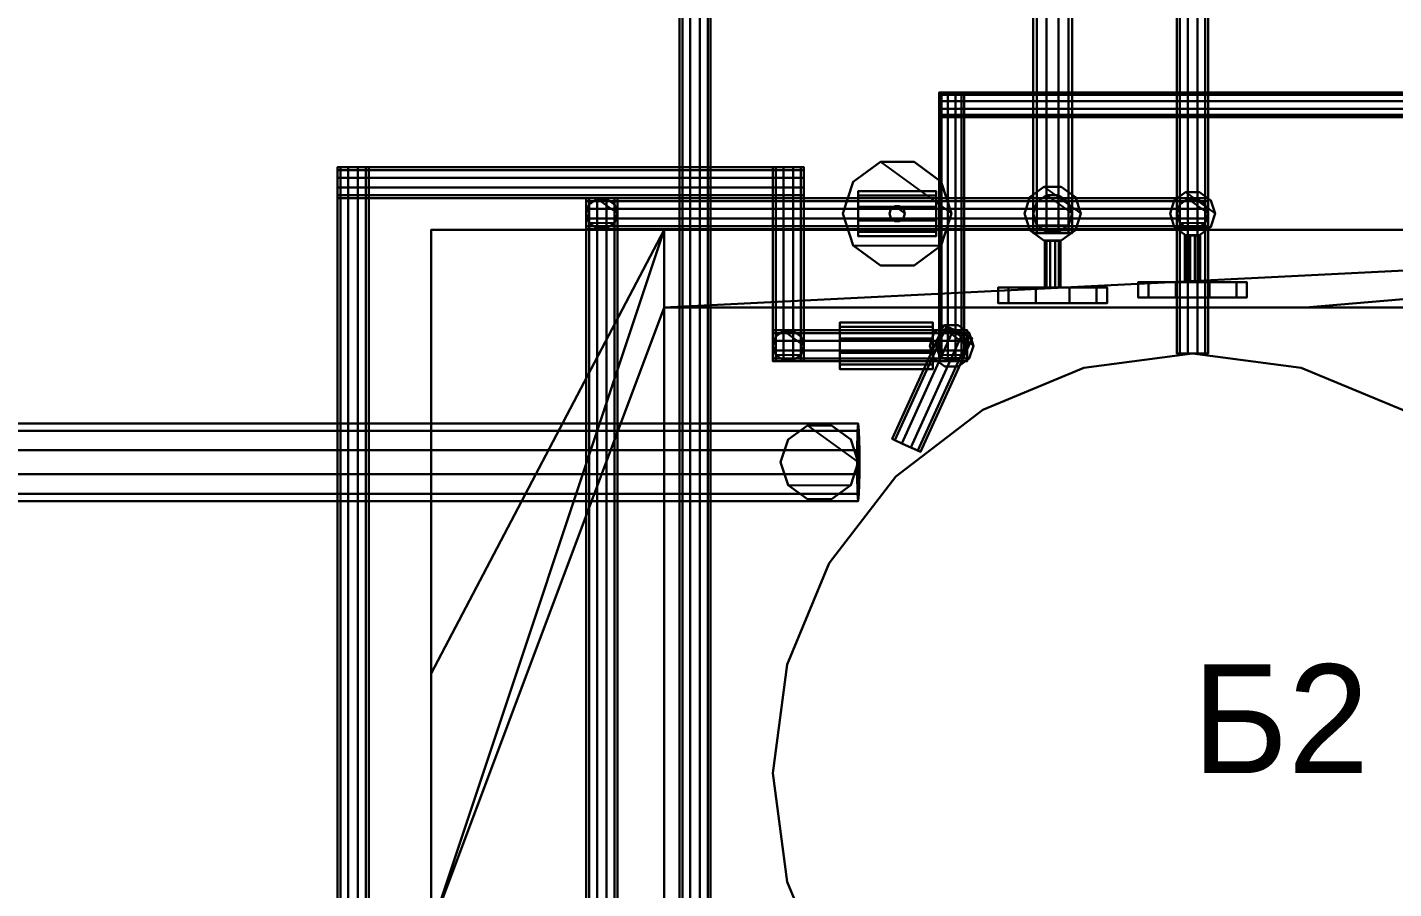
# Model space of a CAD drawing. Header units: millimetres. Extents: x -396 to 23232, y -842 to 31800.
# Drawn here: x 21422 to 22301, y 26926 to 27480 of the extents above; entities that cross this region are included whole.
import ezdxf

# ---------------------------------------------------------------- set-up
doc = ezdxf.new("R2010")
doc.units = ezdxf.units.MM
doc.layers.add('АР_3D_стены', color=8, linetype='Continuous')
doc.layers.add('ВК_3D_Марки', color=7, linetype='Continuous')
for name, color, linetype, true_color in [('ВК_3D_Арматура', 7, 'Continuous', 0xb48c3c), ('ВК_3D_В1', 7, 'Continuous', 0x06b6d4), ('ВК_3D_К1', 7, 'Continuous', 0xc2410c), ('ВК_3D_Оборудование', 7, 'Continuous', 0xe2e8f0), ('ВК_3D_Т3', 7, 'Continuous', 0x16a34a), ('ВК_3D_Т4', 7, 'Continuous', 0x84cc16)]:
    doc.layers.add(name, color=color, linetype=linetype, true_color=true_color)

msp = doc.modelspace()

# ---------------------------------------------------------------- texts
at = {"layer": 'ВК_3D_Марки'}
msp.add_text('Б2', height=70, dxfattribs=at).set_placement((22172, 27000, 1370))

# ---------------------------------------------------------------- meshes
at = {"layer": 'АР_3D_стены'}
mesh = msp.add_polyface(dxfattribs=at)
corners = [(19782.2, 26599.6), (19632.2, 26599.6), (19632.2, 26699.6), (19632.2, 26699.6, 3000), (19632.2, 26599.6, 3000), (19782.2, 26599.6, 3000), (21832.2, 26899.6), (21832.2, 26699.6), (19782.2, 26699.6), (19782.2, 26699.6, 3000), (21832.2, 26699.6, 3000), (21832.2, 26899.6, 3000), (22832.2, 27349.6), (22832.2, 27299.6), (22556.9, 27299.6), (22556.9, 27299.6, 3000), (22832.2, 27299.6, 3000), (22832.2, 27349.6, 3000), (21682.2, 27064.2), (21682.2, 27349.6), (21832.2, 27349.6), (21832.2, 27349.6, 3000), (21682.2, 27349.6, 3000), (21682.2, 27064.2, 3000), (19632.2, 27449.6), (19782.2, 27449.6), (19782.2, 26899.6), (19782.2, 26899.6, 3000), (19782.2, 27449.6, 3000), (19632.2, 27449.6, 3000), (19632.2, 26716.8), (19632.2, 26716.8, 3000), (22244.7, 27299.6), (22244.7, 27299.6, 3000), (21682.2, 26899.6), (21682.2, 26899.6, 3000), (19632.2, 27064.2), (19632.2, 27064.2, 3000), (19632.2, 26899.6), (19632.2, 26899.6, 3000), (21832.2, 27299.6), (21832.2, 27299.6, 3000)]
mesh.append_faces([[corners[k] for k in face] for face in [(0, 1, 2), (3, 4, 5), (6, 7, 8), (9, 10, 11), (12, 13, 14), (15, 16, 17), (18, 19, 20), (21, 22, 23), (24, 25, 26), (27, 28, 29), (0, 2, 30), (31, 3, 5), (12, 14, 32), (33, 15, 17), (34, 18, 20), (21, 23, 35), (36, 24, 26), (27, 29, 37), (0, 30, 38), (39, 31, 5), (12, 32, 40), (41, 33, 17), (38, 36, 26), (27, 37, 39), (8, 0, 38), (39, 5, 9), (20, 12, 40), (41, 17, 21), (8, 38, 26), (27, 39, 9), (34, 20, 40), (41, 21, 35), (8, 26, 34), (35, 27, 9), (34, 40, 6), (11, 41, 35), (6, 8, 34), (35, 9, 11), (36, 24, 29, 37), (24, 25, 28, 29), (25, 26, 27, 28), (26, 34, 35, 27), (34, 18, 23, 35), (18, 19, 22, 23), (19, 20, 21, 22), (20, 12, 17, 21), (12, 13, 16, 17), (13, 14, 15, 16), (14, 32, 33, 15), (32, 40, 41, 33), (40, 6, 11, 41), (6, 7, 10, 11), (7, 8, 9, 10), (8, 0, 5, 9), (0, 1, 4, 5), (1, 2, 3, 4), (2, 30, 31, 3), (30, 38, 39, 31), (38, 36, 37, 39)]])
at = {"layer": 'ВК_3D_Арматура', "color": 114, "true_color": 0x16a34a}
mesh = msp.add_polyface(dxfattribs=at)
corners = [(22017, 27360, 1144), (22010.32, 27380.57, 1144), (22010.32, 27380.57, 1154), (22017, 27360, 1154), (21992.82, 27393.29, 1144), (21992.82, 27393.29, 1154), (21971.18, 27393.29, 1144), (21971.18, 27393.29, 1154), (21953.68, 27380.57, 1144), (21953.68, 27380.57, 1154), (21947, 27360, 1144), (21947, 27360, 1154), (21953.68, 27339.43, 1144), (21953.68, 27339.43, 1154), (21971.18, 27326.71, 1144), (21971.18, 27326.71, 1154), (21992.82, 27326.71, 1144), (21992.82, 27326.71, 1154), (22010.32, 27339.43, 1144), (22010.32, 27339.43, 1154)]
mesh.append_faces([[corners[k] for k in face] for face in [(0, 1, 2, 3), (1, 4, 5, 2), (4, 6, 7, 5), (6, 8, 9, 7), (8, 10, 11, 9), (10, 12, 13, 11), (12, 14, 15, 13), (14, 16, 17, 15), (16, 18, 19, 17), (18, 0, 3, 19), (18, 16, 14, 12), (3, 2, 5, 7)]])
at = {"layer": 'ВК_3D_Арматура', "color": 33, "true_color": 0xbf9142}
mesh = msp.add_polyface(dxfattribs=at)
corners = [(21957, 27374.5, 1100), (21957, 27371.73, 1108.52), (22007, 27371.73, 1108.52), (22007, 27374.5, 1100), (21957, 27364.48, 1113.79), (22007, 27364.48, 1113.79), (21957, 27355.52, 1113.79), (22007, 27355.52, 1113.79), (21957, 27348.27, 1108.52), (22007, 27348.27, 1108.52), (21957, 27345.5, 1100), (22007, 27345.5, 1100), (21957, 27348.27, 1091.48), (22007, 27348.27, 1091.48), (21957, 27355.52, 1086.21), (22007, 27355.52, 1086.21), (21957, 27364.48, 1086.21), (22007, 27364.48, 1086.21), (21957, 27371.73, 1091.48), (22007, 27371.73, 1091.48)]
mesh.append_faces([[corners[k] for k in face] for face in [(0, 1, 2, 3), (1, 4, 5, 2), (4, 6, 7, 5), (6, 8, 9, 7), (8, 10, 11, 9), (10, 12, 13, 11), (12, 14, 15, 13), (14, 16, 17, 15), (16, 18, 19, 17), (18, 0, 3, 19), (18, 16, 14, 12), (3, 2, 5, 7)]])
mesh = msp.add_polyface(dxfattribs=at)
corners = [(22100.1, 27360, 875), (22096.64, 27370.64, 875), (22096.64, 27370.64, 925), (22100.1, 27360, 925), (22087.59, 27377.21, 875), (22087.59, 27377.21, 925), (22076.41, 27377.21, 875), (22076.41, 27377.21, 925), (22067.36, 27370.64, 875), (22067.36, 27370.64, 925), (22063.9, 27360, 875), (22063.9, 27360, 925), (22067.36, 27349.36, 875), (22067.36, 27349.36, 925), (22076.41, 27342.79, 875), (22076.41, 27342.79, 925), (22087.59, 27342.79, 875), (22087.59, 27342.79, 925), (22096.64, 27349.36, 875), (22096.64, 27349.36, 925)]
mesh.append_faces([[corners[k] for k in face] for face in [(0, 1, 2, 3), (1, 4, 5, 2), (4, 6, 7, 5), (6, 8, 9, 7), (8, 10, 11, 9), (10, 12, 13, 11), (12, 14, 15, 13), (14, 16, 17, 15), (16, 18, 19, 17), (18, 0, 3, 19), (18, 16, 14, 12), (3, 2, 5, 7)]])
mesh = msp.add_polyface(dxfattribs=at)
corners = [(22186.5, 27360, 875), (22183.73, 27368.52, 875), (22183.73, 27368.52, 925), (22186.5, 27360, 925), (22176.48, 27373.79, 875), (22176.48, 27373.79, 925), (22167.52, 27373.79, 875), (22167.52, 27373.79, 925), (22160.27, 27368.52, 875), (22160.27, 27368.52, 925), (22157.5, 27360, 875), (22157.5, 27360, 925), (22160.27, 27351.48, 875), (22160.27, 27351.48, 925), (22167.52, 27346.21, 875), (22167.52, 27346.21, 925), (22176.48, 27346.21, 875), (22176.48, 27346.21, 925), (22183.73, 27351.48, 875), (22183.73, 27351.48, 925)]
mesh.append_faces([[corners[k] for k in face] for face in [(0, 1, 2, 3), (1, 4, 5, 2), (4, 6, 7, 5), (6, 8, 9, 7), (8, 10, 11, 9), (10, 12, 13, 11), (12, 14, 15, 13), (14, 16, 17, 15), (16, 18, 19, 17), (18, 0, 3, 19), (18, 16, 14, 12), (3, 2, 5, 7)]])
mesh = msp.add_polyface(dxfattribs=at)
corners = [(21987, 27360, 1114), (21986.05, 27362.94, 1114), (21986.05, 27362.94, 1144), (21987, 27360, 1144), (21983.55, 27364.76, 1114), (21983.55, 27364.76, 1144), (21980.45, 27364.76, 1114), (21980.45, 27364.76, 1144), (21977.95, 27362.94, 1114), (21977.95, 27362.94, 1144), (21977, 27360, 1114), (21977, 27360, 1144), (21977.95, 27357.06, 1114), (21977.95, 27357.06, 1144), (21980.45, 27355.24, 1114), (21980.45, 27355.24, 1144), (21983.55, 27355.24, 1114), (21983.55, 27355.24, 1144), (21986.05, 27357.06, 1114), (21986.05, 27357.06, 1144)]
mesh.append_faces([[corners[k] for k in face] for face in [(0, 1, 2, 3), (1, 4, 5, 2), (4, 6, 7, 5), (6, 8, 9, 7), (8, 10, 11, 9), (10, 12, 13, 11), (12, 14, 15, 13), (14, 16, 17, 15), (16, 18, 19, 17), (18, 0, 3, 19), (18, 16, 14, 12), (3, 2, 5, 7)]])
mesh = msp.add_polyface(dxfattribs=at)
corners = [(22177, 27346, 900), (22176.05, 27346, 902.94), (22176.05, 27316, 902.94), (22177, 27316, 900), (22173.55, 27346, 904.76), (22173.55, 27316, 904.76), (22170.45, 27346, 904.76), (22170.45, 27316, 904.76), (22167.95, 27346, 902.94), (22167.95, 27316, 902.94), (22167, 27346, 900), (22167, 27316, 900), (22167.95, 27346, 897.06), (22167.95, 27316, 897.06), (22170.45, 27346, 895.24), (22170.45, 27316, 895.24), (22173.55, 27346, 895.24), (22173.55, 27316, 895.24), (22176.05, 27346, 897.06), (22176.05, 27316, 897.06)]
mesh.append_faces([[corners[k] for k in face] for face in [(0, 1, 2, 3), (1, 4, 5, 2), (4, 6, 7, 5), (6, 8, 9, 7), (8, 10, 11, 9), (10, 12, 13, 11), (12, 14, 15, 13), (14, 16, 17, 15), (16, 18, 19, 17), (18, 0, 3, 19), (18, 16, 14, 12), (3, 2, 5, 7)]])
mesh = msp.add_polyface(dxfattribs=at)
corners = [(22087, 27342.5, 900), (22086.05, 27342.5, 902.94), (22086.05, 27312.5, 902.94), (22087, 27312.5, 900), (22083.55, 27342.5, 904.76), (22083.55, 27312.5, 904.76), (22080.45, 27342.5, 904.76), (22080.45, 27312.5, 904.76), (22077.95, 27342.5, 902.94), (22077.95, 27312.5, 902.94), (22077, 27342.5, 900), (22077, 27312.5, 900), (22077.95, 27342.5, 897.06), (22077.95, 27312.5, 897.06), (22080.45, 27342.5, 895.24), (22080.45, 27312.5, 895.24), (22083.55, 27342.5, 895.24), (22083.55, 27312.5, 895.24), (22086.05, 27342.5, 897.06), (22086.05, 27312.5, 897.06)]
mesh.append_faces([[corners[k] for k in face] for face in [(0, 1, 2, 3), (1, 4, 5, 2), (4, 6, 7, 5), (6, 8, 9, 7), (8, 10, 11, 9), (10, 12, 13, 11), (12, 14, 15, 13), (14, 16, 17, 15), (16, 18, 19, 17), (18, 0, 3, 19), (18, 16, 14, 12), (3, 2, 5, 7)]])
at = {"layer": 'ВК_3D_Арматура', "color": 114, "true_color": 0x16a34a}
mesh = msp.add_polyface(dxfattribs=at)
corners = [(22117, 27312.5, 900), (22110.32, 27312.5, 920.57), (22110.32, 27302.5, 920.57), (22117, 27302.5, 900), (22092.82, 27312.5, 933.29), (22092.82, 27302.5, 933.29), (22071.18, 27312.5, 933.29), (22071.18, 27302.5, 933.29), (22053.68, 27312.5, 920.57), (22053.68, 27302.5, 920.57), (22047, 27312.5, 900), (22047, 27302.5, 900), (22053.68, 27312.5, 879.43), (22053.68, 27302.5, 879.43), (22071.18, 27312.5, 866.71), (22071.18, 27302.5, 866.71), (22092.82, 27312.5, 866.71), (22092.82, 27302.5, 866.71), (22110.32, 27312.5, 879.43), (22110.32, 27302.5, 879.43)]
mesh.append_faces([[corners[k] for k in face] for face in [(0, 1, 2, 3), (1, 4, 5, 2), (4, 6, 7, 5), (6, 8, 9, 7), (8, 10, 11, 9), (10, 12, 13, 11), (12, 14, 15, 13), (14, 16, 17, 15), (16, 18, 19, 17), (18, 0, 3, 19), (18, 16, 14, 12), (3, 2, 5, 7)]])
mesh = msp.add_polyface(dxfattribs=at)
corners = [(22207, 27316, 900), (22200.32, 27316, 920.57), (22200.32, 27306, 920.57), (22207, 27306, 900), (22182.82, 27316, 933.29), (22182.82, 27306, 933.29), (22161.18, 27316, 933.29), (22161.18, 27306, 933.29), (22143.68, 27316, 920.57), (22143.68, 27306, 920.57), (22137, 27316, 900), (22137, 27306, 900), (22143.68, 27316, 879.43), (22143.68, 27306, 879.43), (22161.18, 27316, 866.71), (22161.18, 27306, 866.71), (22182.82, 27316, 866.71), (22182.82, 27306, 866.71), (22200.32, 27316, 879.43), (22200.32, 27306, 879.43)]
mesh.append_faces([[corners[k] for k in face] for face in [(0, 1, 2, 3), (1, 4, 5, 2), (4, 6, 7, 5), (6, 8, 9, 7), (8, 10, 11, 9), (10, 12, 13, 11), (12, 14, 15, 13), (14, 16, 17, 15), (16, 18, 19, 17), (18, 0, 3, 19), (18, 16, 14, 12), (3, 2, 5, 7)]])
at = {"layer": 'ВК_3D_Арматура', "color": 33, "true_color": 0xbf9142}
mesh = msp.add_polyface(dxfattribs=at)
corners = [(22005, 27260, 600), (22005, 27262.86, 608.82), (21945, 27262.86, 608.82), (21945, 27260, 600), (22005, 27270.36, 614.27), (21945, 27270.36, 614.27), (22005, 27279.64, 614.27), (21945, 27279.64, 614.27), (22005, 27287.14, 608.82), (21945, 27287.14, 608.82), (22005, 27290, 600), (21945, 27290, 600), (22005, 27287.14, 591.18), (21945, 27287.14, 591.18), (22005, 27279.64, 585.73), (21945, 27279.64, 585.73), (22005, 27270.36, 585.73), (21945, 27270.36, 585.73), (22005, 27262.86, 591.18), (21945, 27262.86, 591.18)]
mesh.append_faces([[corners[k] for k in face] for face in [(0, 1, 2, 3), (1, 4, 5, 2), (4, 6, 7, 5), (6, 8, 9, 7), (8, 10, 11, 9), (10, 12, 13, 11), (12, 14, 15, 13), (14, 16, 17, 15), (16, 18, 19, 17), (18, 0, 3, 19), (18, 16, 14, 12), (3, 2, 5, 7)]])
mesh = msp.add_polyface(dxfattribs=at)
corners = [(22031, 27275, 560), (22028.33, 27283.23, 560), (22028.33, 27283.23, 640), (22031, 27275, 640), (22021.33, 27288.31, 560), (22021.33, 27288.31, 640), (22012.67, 27288.31, 560), (22012.67, 27288.31, 640), (22005.67, 27283.23, 560), (22005.67, 27283.23, 640), (22003, 27275, 560), (22003, 27275, 640), (22005.67, 27266.77, 560), (22005.67, 27266.77, 640), (22012.67, 27261.69, 560), (22012.67, 27261.69, 640), (22021.33, 27261.69, 560), (22021.33, 27261.69, 640), (22028.33, 27266.77, 560), (22028.33, 27266.77, 640)]
mesh.append_faces([[corners[k] for k in face] for face in [(0, 1, 2, 3), (1, 4, 5, 2), (4, 6, 7, 5), (6, 8, 9, 7), (8, 10, 11, 9), (10, 12, 13, 11), (12, 14, 15, 13), (14, 16, 17, 15), (16, 18, 19, 17), (18, 0, 3, 19), (18, 16, 14, 12), (3, 2, 5, 7)]])
at = {"layer": 'ВК_3D_В1'}
mesh = msp.add_polyface(dxfattribs=at)
corners = [(22009, 27267, 370), (22010.53, 27267, 374.7), (22010.53, 27438, 374.7), (22009, 27438, 370), (22014.53, 27267, 377.61), (22014.53, 27438, 377.61), (22019.47, 27267, 377.61), (22019.47, 27438, 377.61), (22023.47, 27267, 374.7), (22023.47, 27438, 374.7), (22025, 27267, 370), (22025, 27438, 370), (22023.47, 27267, 365.3), (22023.47, 27438, 365.3), (22019.47, 27267, 362.39), (22019.47, 27438, 362.39), (22014.53, 27267, 362.39), (22014.53, 27438, 362.39), (22010.53, 27267, 365.3), (22010.53, 27438, 365.3)]
mesh.append_faces([[corners[k] for k in face] for face in [(0, 1, 2, 3), (1, 4, 5, 2), (4, 6, 7, 5), (6, 8, 9, 7), (8, 10, 11, 9), (10, 12, 13, 11), (12, 14, 15, 13), (14, 16, 17, 15), (16, 18, 19, 17), (18, 0, 3, 19), (18, 16, 14, 12), (3, 2, 5, 7)]])
mesh = msp.add_polyface(dxfattribs=at)
corners = [(22009, 27438, 370), (22009, 27436.47, 374.7), (22660, 27436.47, 374.7), (22660, 27438, 370), (22009, 27432.47, 377.61), (22660, 27432.47, 377.61), (22009, 27427.53, 377.61), (22660, 27427.53, 377.61), (22009, 27423.53, 374.7), (22660, 27423.53, 374.7), (22009, 27422, 370), (22660, 27422, 370), (22009, 27423.53, 365.3), (22660, 27423.53, 365.3), (22009, 27427.53, 362.39), (22660, 27427.53, 362.39), (22009, 27432.47, 362.39), (22660, 27432.47, 362.39), (22009, 27436.47, 365.3), (22660, 27436.47, 365.3)]
mesh.append_faces([[corners[k] for k in face] for face in [(0, 1, 2, 3), (1, 4, 5, 2), (4, 6, 7, 5), (6, 8, 9, 7), (8, 10, 11, 9), (10, 12, 13, 11), (12, 14, 15, 13), (14, 16, 17, 15), (16, 18, 19, 17), (18, 0, 3, 19), (18, 16, 14, 12), (3, 2, 5, 7)]])
mesh = msp.add_polyface(dxfattribs=at)
corners = [(21622, 26780, -230), (21623.91, 26780, -224.12), (21623.91, 27390, -224.12), (21622, 27390, -230), (21628.91, 26780, -220.49), (21628.91, 27390, -220.49), (21635.09, 26780, -220.49), (21635.09, 27390, -220.49), (21640.09, 26780, -224.12), (21640.09, 27390, -224.12), (21642, 26780, -230), (21642, 27390, -230), (21640.09, 26780, -235.88), (21640.09, 27390, -235.88), (21635.09, 26780, -239.51), (21635.09, 27390, -239.51), (21628.91, 26780, -239.51), (21628.91, 27390, -239.51), (21623.91, 26780, -235.88), (21623.91, 27390, -235.88)]
mesh.append_faces([[corners[k] for k in face] for face in [(0, 1, 2, 3), (1, 4, 5, 2), (4, 6, 7, 5), (6, 8, 9, 7), (8, 10, 11, 9), (10, 12, 13, 11), (12, 14, 15, 13), (14, 16, 17, 15), (16, 18, 19, 17), (18, 0, 3, 19), (18, 16, 14, 12), (3, 2, 5, 7)]])
mesh = msp.add_polyface(dxfattribs=at)
corners = [(21622, 27390, -230), (21622, 27388.09, -224.12), (21922, 27388.09, -224.12), (21922, 27390, -230), (21622, 27383.09, -220.49), (21922, 27383.09, -220.49), (21622, 27376.91, -220.49), (21922, 27376.91, -220.49), (21622, 27371.91, -224.12), (21922, 27371.91, -224.12), (21622, 27370, -230), (21922, 27370, -230), (21622, 27371.91, -235.88), (21922, 27371.91, -235.88), (21622, 27376.91, -239.51), (21922, 27376.91, -239.51), (21622, 27383.09, -239.51), (21922, 27383.09, -239.51), (21622, 27388.09, -235.88), (21922, 27388.09, -235.88)]
mesh.append_faces([[corners[k] for k in face] for face in [(0, 1, 2, 3), (1, 4, 5, 2), (4, 6, 7, 5), (6, 8, 9, 7), (8, 10, 11, 9), (10, 12, 13, 11), (12, 14, 15, 13), (14, 16, 17, 15), (16, 18, 19, 17), (18, 0, 3, 19), (18, 16, 14, 12), (3, 2, 5, 7)]])
mesh = msp.add_polyface(dxfattribs=at)
corners = [(21922, 27390, -230), (21920.09, 27390, -224.12), (21920.09, 27265, -224.12), (21922, 27265, -230), (21915.09, 27390, -220.49), (21915.09, 27265, -220.49), (21908.91, 27390, -220.49), (21908.91, 27265, -220.49), (21903.91, 27390, -224.12), (21903.91, 27265, -224.12), (21902, 27390, -230), (21902, 27265, -230), (21903.91, 27390, -235.88), (21903.91, 27265, -235.88), (21908.91, 27390, -239.51), (21908.91, 27265, -239.51), (21915.09, 27390, -239.51), (21915.09, 27265, -239.51), (21920.09, 27390, -235.88), (21920.09, 27265, -235.88)]
mesh.append_faces([[corners[k] for k in face] for face in [(0, 1, 2, 3), (1, 4, 5, 2), (4, 6, 7, 5), (6, 8, 9, 7), (8, 10, 11, 9), (10, 12, 13, 11), (12, 14, 15, 13), (14, 16, 17, 15), (16, 18, 19, 17), (18, 0, 3, 19), (18, 16, 14, 12), (3, 2, 5, 7)]])
mesh = msp.add_polyface(dxfattribs=at)
corners = [(21902, 27285, 950), (21902, 27283.09, 955.88), (22027, 27283.09, 955.88), (22027, 27285, 950), (21902, 27278.09, 959.51), (22027, 27278.09, 959.51), (21902, 27271.91, 959.51), (22027, 27271.91, 959.51), (21902, 27266.91, 955.88), (22027, 27266.91, 955.88), (21902, 27265, 950), (22027, 27265, 950), (21902, 27266.91, 944.12), (22027, 27266.91, 944.12), (21902, 27271.91, 940.49), (22027, 27271.91, 940.49), (21902, 27278.09, 940.49), (22027, 27278.09, 940.49), (21902, 27283.09, 944.12), (22027, 27283.09, 944.12)]
mesh.append_faces([[corners[k] for k in face] for face in [(0, 1, 2, 3), (1, 4, 5, 2), (4, 6, 7, 5), (6, 8, 9, 7), (8, 10, 11, 9), (10, 12, 13, 11), (12, 14, 15, 13), (14, 16, 17, 15), (16, 18, 19, 17), (18, 0, 3, 19), (18, 16, 14, 12), (3, 2, 5, 7)]])
mesh = msp.add_polyface(dxfattribs=at)
corners = [(21922, 27275, -240), (21920.09, 27280.88, -240), (21920.09, 27280.88, 960), (21922, 27275, 960), (21915.09, 27284.51, -240), (21915.09, 27284.51, 960), (21908.91, 27284.51, -240), (21908.91, 27284.51, 960), (21903.91, 27280.88, -240), (21903.91, 27280.88, 960), (21902, 27275, -240), (21902, 27275, 960), (21903.91, 27269.12, -240), (21903.91, 27269.12, 960), (21908.91, 27265.49, -240), (21908.91, 27265.49, 960), (21915.09, 27265.49, -240), (21915.09, 27265.49, 960), (21920.09, 27269.12, -240), (21920.09, 27269.12, 960)]
mesh.append_faces([[corners[k] for k in face] for face in [(0, 1, 2, 3), (1, 4, 5, 2), (4, 6, 7, 5), (6, 8, 9, 7), (8, 10, 11, 9), (10, 12, 13, 11), (12, 14, 15, 13), (14, 16, 17, 15), (16, 18, 19, 17), (18, 0, 3, 19), (18, 16, 14, 12), (3, 2, 5, 7)]])
mesh = msp.add_polyface(dxfattribs=at)
corners = [(22030.24, 27279.97, 300), (22028.5, 27280.76, 305.88), (21995.23, 27207.55, 305.88), (21996.97, 27206.76, 300), (22023.95, 27282.82, 309.51), (21990.68, 27209.62, 309.51), (22018.32, 27285.38, 309.51), (21985.05, 27212.18, 309.51), (22013.77, 27287.45, 305.88), (21980.5, 27214.24, 305.88), (22012.03, 27288.24, 300), (21978.76, 27215.03, 300), (22013.77, 27287.45, 294.12), (21980.5, 27214.24, 294.12), (22018.32, 27285.38, 290.49), (21985.05, 27212.18, 290.49), (22023.95, 27282.82, 290.49), (21990.68, 27209.62, 290.49), (22028.5, 27280.76, 294.12), (21995.23, 27207.55, 294.12)]
mesh.append_faces([[corners[k] for k in face] for face in [(0, 1, 2, 3), (1, 4, 5, 2), (4, 6, 7, 5), (6, 8, 9, 7), (8, 10, 11, 9), (10, 12, 13, 11), (12, 14, 15, 13), (14, 16, 17, 15), (16, 18, 19, 17), (18, 0, 3, 19), (18, 16, 14, 12), (3, 2, 5, 7)]])
mesh = msp.add_polyface(dxfattribs=at)
corners = [(22027, 27275, 960), (22025.09, 27280.88, 960), (22025.09, 27280.88, 290), (22027, 27275, 290), (22020.09, 27284.51, 960), (22020.09, 27284.51, 290), (22013.91, 27284.51, 960), (22013.91, 27284.51, 290), (22008.91, 27280.88, 960), (22008.91, 27280.88, 290), (22007, 27275, 960), (22007, 27275, 290), (22008.91, 27269.12, 960), (22008.91, 27269.12, 290), (22013.91, 27265.49, 960), (22013.91, 27265.49, 290), (22020.09, 27265.49, 960), (22020.09, 27265.49, 290), (22025.09, 27269.12, 960), (22025.09, 27269.12, 290)]
mesh.append_faces([[corners[k] for k in face] for face in [(0, 1, 2, 3), (1, 4, 5, 2), (4, 6, 7, 5), (6, 8, 9, 7), (8, 10, 11, 9), (10, 12, 13, 11), (12, 14, 15, 13), (14, 16, 17, 15), (16, 18, 19, 17), (18, 0, 3, 19), (18, 16, 14, 12), (3, 2, 5, 7)]])
at = {"layer": 'ВК_3D_К1'}
mesh = msp.add_polyface(dxfattribs=at)
corners = [(21956.99, 27175, -535.05), (21956.55, 27179.77, -520.36), (21131.57, 27179.77, -545.06), (21132.01, 27175, -559.75), (21956.28, 27192.27, -511.29), (21131.3, 27192.27, -535.98), (21956.28, 27207.73, -511.29), (21131.3, 27207.73, -535.98), (21956.55, 27220.23, -520.36), (21131.57, 27220.23, -545.06), (21956.99, 27225, -535.05), (21132.01, 27225, -559.75), (21957.43, 27220.23, -549.74), (21132.45, 27220.23, -574.44), (21957.7, 27207.73, -558.82), (21132.72, 27207.73, -583.51), (21957.7, 27192.27, -558.82), (21132.72, 27192.27, -583.51), (21957.43, 27179.77, -549.74), (21132.45, 27179.77, -574.44)]
mesh.append_faces([[corners[k] for k in face] for face in [(0, 1, 2, 3), (1, 4, 5, 2), (4, 6, 7, 5), (6, 8, 9, 7), (8, 10, 11, 9), (10, 12, 13, 11), (12, 14, 15, 13), (14, 16, 17, 15), (16, 18, 19, 17), (18, 0, 3, 19), (18, 16, 14, 12), (3, 2, 5, 7)]])
mesh = msp.add_polyface(dxfattribs=at)
corners = [(21957, 27200, 325), (21952.23, 27214.69, 325), (21952.23, 27214.69, -560.8), (21957, 27200, -560.8), (21939.73, 27223.78, 325), (21939.73, 27223.78, -560.8), (21924.27, 27223.78, 325), (21924.27, 27223.78, -560.8), (21911.77, 27214.69, 325), (21911.77, 27214.69, -560.8), (21907, 27200, 325), (21907, 27200, -560.8), (21911.77, 27185.31, 325), (21911.77, 27185.31, -560.8), (21924.27, 27176.22, 325), (21924.27, 27176.22, -560.8), (21939.73, 27176.22, 325), (21939.73, 27176.22, -560.8), (21952.23, 27185.31, 325), (21952.23, 27185.31, -560.8)]
mesh.append_faces([[corners[k] for k in face] for face in [(0, 1, 2, 3), (1, 4, 5, 2), (4, 6, 7, 5), (6, 8, 9, 7), (8, 10, 11, 9), (10, 12, 13, 11), (12, 14, 15, 13), (14, 16, 17, 15), (16, 18, 19, 17), (18, 0, 3, 19), (18, 16, 14, 12), (3, 2, 5, 7)]])
at = {"layer": 'ВК_3D_Оборудование', "color": 254, "true_color": 0xcbd5e1}
mesh = msp.add_polyface(dxfattribs=at)
corners = [(22442, 27000), (22432.8, 27069.88), (22432.8, 27069.88, 1250), (22442, 27000, 1250), (22405.83, 27135), (22405.83, 27135, 1250), (22362.92, 27190.92), (22362.92, 27190.92, 1250), (22307, 27233.83), (22307, 27233.83, 1250), (22241.88, 27260.8), (22241.88, 27260.8, 1250), (22172, 27270), (22172, 27270, 1250), (22102.12, 27260.8), (22102.12, 27260.8, 1250), (22037, 27233.83), (22037, 27233.83, 1250), (21981.08, 27190.92), (21981.08, 27190.92, 1250), (21938.17, 27135), (21938.17, 27135, 1250), (21911.2, 27069.88), (21911.2, 27069.88, 1250), (21902, 27000), (21902, 27000, 1250), (21911.2, 26930.12), (21911.2, 26930.12, 1250), (21938.17, 26865), (21938.17, 26865, 1250), (21981.08, 26809.08), (21981.08, 26809.08, 1250), (22037, 26766.17), (22037, 26766.17, 1250), (22102.12, 26739.2), (22102.12, 26739.2, 1250), (22172, 26730), (22172, 26730, 1250), (22241.88, 26739.2), (22241.88, 26739.2, 1250), (22307, 26766.17), (22307, 26766.17, 1250), (22362.92, 26809.08), (22362.92, 26809.08, 1250), (22405.83, 26865), (22405.83, 26865, 1250), (22432.8, 26930.12), (22432.8, 26930.12, 1250)]
mesh.append_faces([[corners[k] for k in face] for face in [(0, 1, 2, 3), (1, 4, 5, 2), (4, 6, 7, 5), (6, 8, 9, 7), (8, 10, 11, 9), (10, 12, 13, 11), (12, 14, 15, 13), (14, 16, 17, 15), (16, 18, 19, 17), (18, 20, 21, 19), (20, 22, 23, 21), (22, 24, 25, 23), (24, 26, 27, 25), (26, 28, 29, 27), (28, 30, 31, 29), (30, 32, 33, 31), (32, 34, 35, 33), (34, 36, 37, 35), (36, 38, 39, 37), (38, 40, 41, 39), (40, 42, 43, 41), (42, 44, 45, 43), (44, 46, 47, 45), (46, 0, 3, 47), (46, 44, 42, 40), (3, 2, 5, 7)]])
at = {"layer": 'ВК_3D_Т3'}
mesh = msp.add_polyface(dxfattribs=at)
corners = [(22162, 27350, -175), (22163.91, 27350, -169.12), (22163.91, 27885, -169.12), (22162, 27885, -175), (22168.91, 27350, -165.49), (22168.91, 27885, -165.49), (22175.09, 27350, -165.49), (22175.09, 27885, -165.49), (22180.09, 27350, -169.12), (22180.09, 27885, -169.12), (22182, 27350, -175), (22182, 27885, -175), (22180.09, 27350, -180.88), (22180.09, 27885, -180.88), (22175.09, 27350, -184.51), (22175.09, 27885, -184.51), (22168.91, 27350, -184.51), (22168.91, 27885, -184.51), (22163.91, 27350, -180.88), (22163.91, 27885, -180.88)]
mesh.append_faces([[corners[k] for k in face] for face in [(0, 1, 2, 3), (1, 4, 5, 2), (4, 6, 7, 5), (6, 8, 9, 7), (8, 10, 11, 9), (10, 12, 13, 11), (12, 14, 15, 13), (14, 16, 17, 15), (16, 18, 19, 17), (18, 0, 3, 19), (18, 16, 14, 12), (3, 2, 5, 7)]])
mesh = msp.add_polyface(dxfattribs=at)
corners = [(22069.5, 27347.5, -175), (22071.89, 27347.5, -167.65), (22071.89, 27812.5, -167.65), (22069.5, 27812.5, -175), (22078.14, 27347.5, -163.11), (22078.14, 27812.5, -163.11), (22085.86, 27347.5, -163.11), (22085.86, 27812.5, -163.11), (22092.11, 27347.5, -167.65), (22092.11, 27812.5, -167.65), (22094.5, 27347.5, -175), (22094.5, 27812.5, -175), (22092.11, 27347.5, -182.35), (22092.11, 27812.5, -182.35), (22085.86, 27347.5, -186.89), (22085.86, 27812.5, -186.89), (22078.14, 27347.5, -186.89), (22078.14, 27812.5, -186.89), (22071.89, 27347.5, -182.35), (22071.89, 27812.5, -182.35)]
mesh.append_faces([[corners[k] for k in face] for face in [(0, 1, 2, 3), (1, 4, 5, 2), (4, 6, 7, 5), (6, 8, 9, 7), (8, 10, 11, 9), (10, 12, 13, 11), (12, 14, 15, 13), (14, 16, 17, 15), (16, 18, 19, 17), (18, 0, 3, 19), (18, 16, 14, 12), (3, 2, 5, 7)]])
mesh = msp.add_polyface(dxfattribs=at)
corners = [(22094.5, 27360, 1112.5), (22092.11, 27367.35, 1112.5), (22092.11, 27367.35, -187.5), (22094.5, 27360, -187.5), (22085.86, 27371.89, 1112.5), (22085.86, 27371.89, -187.5), (22078.14, 27371.89, 1112.5), (22078.14, 27371.89, -187.5), (22071.89, 27367.35, 1112.5), (22071.89, 27367.35, -187.5), (22069.5, 27360, 1112.5), (22069.5, 27360, -187.5), (22071.89, 27352.65, 1112.5), (22071.89, 27352.65, -187.5), (22078.14, 27348.11, 1112.5), (22078.14, 27348.11, -187.5), (22085.86, 27348.11, 1112.5), (22085.86, 27348.11, -187.5), (22092.11, 27352.65, 1112.5), (22092.11, 27352.65, -187.5)]
mesh.append_faces([[corners[k] for k in face] for face in [(0, 1, 2, 3), (1, 4, 5, 2), (4, 6, 7, 5), (6, 8, 9, 7), (8, 10, 11, 9), (10, 12, 13, 11), (12, 14, 15, 13), (14, 16, 17, 15), (16, 18, 19, 17), (18, 0, 3, 19), (18, 16, 14, 12), (3, 2, 5, 7)]])
mesh = msp.add_polyface(dxfattribs=at)
corners = [(22182, 27350, 1100), (22182, 27351.91, 1105.88), (21782, 27351.91, 1105.88), (21782, 27350, 1100), (22182, 27356.91, 1109.51), (21782, 27356.91, 1109.51), (22182, 27363.09, 1109.51), (21782, 27363.09, 1109.51), (22182, 27368.09, 1105.88), (21782, 27368.09, 1105.88), (22182, 27370, 1100), (21782, 27370, 1100), (22182, 27368.09, 1094.12), (21782, 27368.09, 1094.12), (22182, 27363.09, 1090.49), (21782, 27363.09, 1090.49), (22182, 27356.91, 1090.49), (21782, 27356.91, 1090.49), (22182, 27351.91, 1094.12), (21782, 27351.91, 1094.12)]
mesh.append_faces([[corners[k] for k in face] for face in [(0, 1, 2, 3), (1, 4, 5, 2), (4, 6, 7, 5), (6, 8, 9, 7), (8, 10, 11, 9), (10, 12, 13, 11), (12, 14, 15, 13), (14, 16, 17, 15), (16, 18, 19, 17), (18, 0, 3, 19), (18, 16, 14, 12), (3, 2, 5, 7)]])
mesh = msp.add_polyface(dxfattribs=at)
corners = [(21802, 27370, 500), (21800.09, 27370, 505.88), (21800.09, 26720, 505.88), (21802, 26720, 500), (21795.09, 27370, 509.51), (21795.09, 26720, 509.51), (21788.91, 27370, 509.51), (21788.91, 26720, 509.51), (21783.91, 27370, 505.88), (21783.91, 26720, 505.88), (21782, 27370, 500), (21782, 26720, 500), (21783.91, 27370, 494.12), (21783.91, 26720, 494.12), (21788.91, 27370, 490.49), (21788.91, 26720, 490.49), (21795.09, 27370, 490.49), (21795.09, 26720, 490.49), (21800.09, 27370, 494.12), (21800.09, 26720, 494.12)]
mesh.append_faces([[corners[k] for k in face] for face in [(0, 1, 2, 3), (1, 4, 5, 2), (4, 6, 7, 5), (6, 8, 9, 7), (8, 10, 11, 9), (10, 12, 13, 11), (12, 14, 15, 13), (14, 16, 17, 15), (16, 18, 19, 17), (18, 0, 3, 19), (18, 16, 14, 12), (3, 2, 5, 7)]])
mesh = msp.add_polyface(dxfattribs=at)
corners = [(21802, 27360, 1110), (21800.09, 27365.88, 1110), (21800.09, 27365.88, 490), (21802, 27360, 490), (21795.09, 27369.51, 1110), (21795.09, 27369.51, 490), (21788.91, 27369.51, 1110), (21788.91, 27369.51, 490), (21783.91, 27365.88, 1110), (21783.91, 27365.88, 490), (21782, 27360, 1110), (21782, 27360, 490), (21783.91, 27354.12, 1110), (21783.91, 27354.12, 490), (21788.91, 27350.49, 1110), (21788.91, 27350.49, 490), (21795.09, 27350.49, 1110), (21795.09, 27350.49, 490), (21800.09, 27354.12, 1110), (21800.09, 27354.12, 490)]
mesh.append_faces([[corners[k] for k in face] for face in [(0, 1, 2, 3), (1, 4, 5, 2), (4, 6, 7, 5), (6, 8, 9, 7), (8, 10, 11, 9), (10, 12, 13, 11), (12, 14, 15, 13), (14, 16, 17, 15), (16, 18, 19, 17), (18, 0, 3, 19), (18, 16, 14, 12), (3, 2, 5, 7)]])
mesh = msp.add_polyface(dxfattribs=at)
corners = [(22162, 27270, 1100), (22163.91, 27270, 1105.88), (22163.91, 27370, 1105.88), (22162, 27370, 1100), (22168.91, 27270, 1109.51), (22168.91, 27370, 1109.51), (22175.09, 27270, 1109.51), (22175.09, 27370, 1109.51), (22180.09, 27270, 1105.88), (22180.09, 27370, 1105.88), (22182, 27270, 1100), (22182, 27370, 1100), (22180.09, 27270, 1094.12), (22180.09, 27370, 1094.12), (22175.09, 27270, 1090.49), (22175.09, 27370, 1090.49), (22168.91, 27270, 1090.49), (22168.91, 27370, 1090.49), (22163.91, 27270, 1094.12), (22163.91, 27370, 1094.12)]
mesh.append_faces([[corners[k] for k in face] for face in [(0, 1, 2, 3), (1, 4, 5, 2), (4, 6, 7, 5), (6, 8, 9, 7), (8, 10, 11, 9), (10, 12, 13, 11), (12, 14, 15, 13), (14, 16, 17, 15), (16, 18, 19, 17), (18, 0, 3, 19), (18, 16, 14, 12), (3, 2, 5, 7)]])
mesh = msp.add_polyface(dxfattribs=at)
corners = [(22182, 27360, 1110), (22180.09, 27365.88, 1110), (22180.09, 27365.88, -185), (22182, 27360, -185), (22175.09, 27369.51, 1110), (22175.09, 27369.51, -185), (22168.91, 27369.51, 1110), (22168.91, 27369.51, -185), (22163.91, 27365.88, 1110), (22163.91, 27365.88, -185), (22162, 27360, 1110), (22162, 27360, -185), (22163.91, 27354.12, 1110), (22163.91, 27354.12, -185), (22168.91, 27350.49, 1110), (22168.91, 27350.49, -185), (22175.09, 27350.49, 1110), (22175.09, 27350.49, -185), (22180.09, 27354.12, 1110), (22180.09, 27354.12, -185)]
mesh.append_faces([[corners[k] for k in face] for face in [(0, 1, 2, 3), (1, 4, 5, 2), (4, 6, 7, 5), (6, 8, 9, 7), (8, 10, 11, 9), (10, 12, 13, 11), (12, 14, 15, 13), (14, 16, 17, 15), (16, 18, 19, 17), (18, 0, 3, 19), (18, 16, 14, 12), (3, 2, 5, 7)]])
at = {"layer": 'ВК_3D_Т4'}
mesh = msp.add_polyface(dxfattribs=at)
corners = [(21842, 26610, 250), (21843.91, 26610, 255.88), (21843.91, 27560, 255.88), (21842, 27560, 250), (21848.91, 26610, 259.51), (21848.91, 27560, 259.51), (21855.09, 26610, 259.51), (21855.09, 27560, 259.51), (21860.09, 26610, 255.88), (21860.09, 27560, 255.88), (21862, 26610, 250), (21862, 27560, 250), (21860.09, 26610, 244.12), (21860.09, 27560, 244.12), (21855.09, 26610, 240.49), (21855.09, 27560, 240.49), (21848.91, 26610, 240.49), (21848.91, 27560, 240.49), (21843.91, 26610, 244.12), (21843.91, 27560, 244.12)]
mesh.append_faces([[corners[k] for k in face] for face in [(0, 1, 2, 3), (1, 4, 5, 2), (4, 6, 7, 5), (6, 8, 9, 7), (8, 10, 11, 9), (10, 12, 13, 11), (12, 14, 15, 13), (14, 16, 17, 15), (16, 18, 19, 17), (18, 0, 3, 19), (18, 16, 14, 12), (3, 2, 5, 7)]])

doc.saveas('drawing.dxf')
